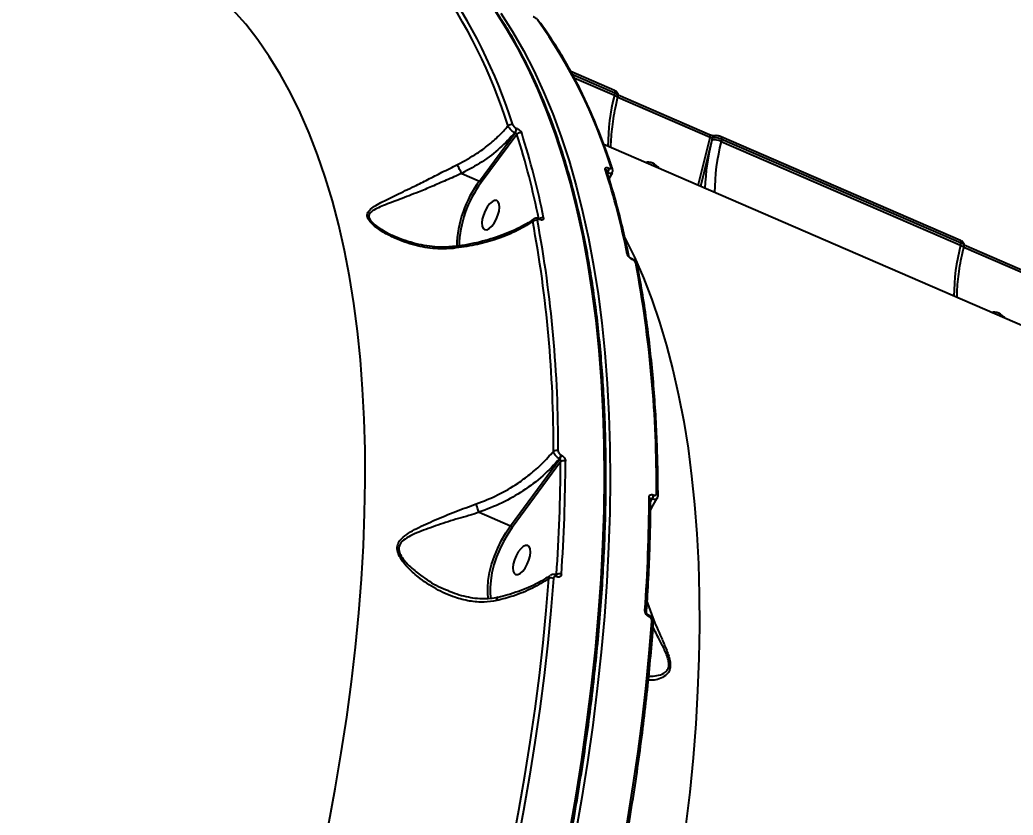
# Model space of a CAD drawing. Header units: millimetres. Extents: x -4153 to 4002, y -5023 to 3197.
# Drawn here: x -294.5 to -10.2, y -1706.7 to -1479.2 of the extents above; entities that cross this region are included whole.
import ezdxf

# ---------------------------------------------------------------- set-up
doc = ezdxf.new("R2010")
doc.units = ezdxf.units.MM
for name, color, linetype in [('DIKOM_ОБЪЕКТ', 7, 'Continuous'), ('DIKOM_РАЗМЕР_ЗОНА', 7, 'Continuous'), ('DIKOM_РАЗМЕР_ОБЪЕКТА', 7, 'Continuous')]:
    doc.layers.add(name, color=color, linetype=linetype)
doc.styles.add('style1', font='arialbd.ttf', dxfattribs={"width": 0.8})
doc.dimstyles.new('1-50', dxfattribs={"dimtxt": 300, "dimasz": 200, "dimexe": 100, "dimexo": 0, "dimgap": 100, "dimtad": 1, "dimtxsty": 'style1', "dimcen": 200, "dimclrd": 7, "dimclre": 7, "dimclrt": 7, "dimadec": 1, "dimazin": 2, "dimtfac": 1, "dimtmove": 0, "dimatfit": 2, "dimfxl": 0, "dimlwd": 25, "dimlwe": 18, "dimarcsym": 0})

# ---------------------------------------------------------------- blocks, each defined once
blk = doc.blocks.new('*D9')
at = {"layer": 'Defpoints', "color": 0, "transparency": 16777216}
for p in [(2370.19, 1747.32), (-2106.31, -2974.61), (1195.51, -2974.61)]:
    blk.add_point(p, dxfattribs=at)
at = {"layer": 'DIKOM_РАЗМЕР_ОБЪЕКТА', "color": 7, "lineweight": 18, "transparency": 16777216}
for p, q in [((2370.19, 1747.32), (-2206.31, 1747.32)), ((1195.51, -2974.61), (-2206.31, -2974.61))]:
    blk.add_line(p, q, dxfattribs=at)
at = {"layer": 'DIKOM_РАЗМЕР_ОБЪЕКТА', "color": 7, "lineweight": 25, "transparency": 16777216}
blk.add_line((-2106.31, 1547.32), (-2106.31, -2774.61), dxfattribs=at)
at = {"layer": 'DIKOM_РАЗМЕР_ОБЪЕКТА', "color": 7, "transparency": 16777216}
for points in [[(-2139.64, 1547.32), (-2072.98, 1547.32), (-2106.31, 1747.32)], [(-2139.64, -2774.61), (-2072.98, -2774.61), (-2106.31, -2974.61)]]:
    blk.add_solid(points, dxfattribs=at)
at = {"layer": 'DIKOM_РАЗМЕР_ОБЪЕКТА', "color": 7, "transparency": 16777216, "insert": (-2359.48, -612.26), "char_height": 300, "attachment_point": 5, "rotation": 90, "style": 'style1'}
blk.add_mtext('{\\fArial|b0|i0|c204|p34;4700}', dxfattribs=at)
blk = doc.blocks.new('*D10')
at = {"layer": 'Defpoints', "color": 0, "transparency": 16777216}
for p in [(4001.69, -909.96), (-3216.31, -1859.46), (4001.69, -4923)]:
    blk.add_point(p, dxfattribs=at)
at = {"layer": 'DIKOM_РАЗМЕР_ЗОНА', "color": 7, "lineweight": 18, "transparency": 16777216}
for p, q in [((4001.69, -909.96), (4001.69, -5023)), ((-3216.31, -1859.46), (-3216.31, -5023))]:
    blk.add_line(p, q, dxfattribs=at)
at = {"layer": 'DIKOM_РАЗМЕР_ЗОНА', "color": 7, "lineweight": 25, "transparency": 16777216}
blk.add_line((-3016.31, -4923), (3801.69, -4923), dxfattribs=at)
at = {"layer": 'DIKOM_РАЗМЕР_ЗОНА', "color": 7, "transparency": 16777216}
for points in [[(-3016.31, -4889.67), (-3016.31, -4956.33), (-3216.31, -4923)], [(3801.69, -4889.67), (3801.69, -4956.33), (4001.69, -4923)]]:
    blk.add_solid(points, dxfattribs=at)
at = {"layer": 'DIKOM_РАЗМЕР_ЗОНА', "color": 7, "transparency": 16777216, "insert": (392.69, -4669.83), "char_height": 300, "attachment_point": 5, "style": 'style1'}
blk.add_mtext('{\\fArial|b0|i0|c204|p34;7200}', dxfattribs=at)
blk = doc.blocks.new('*D11')
at = {"layer": 'Defpoints', "color": 0, "transparency": 16777216}
for p in [(2631.36, 3197.31), (-3702.81, -4429.79), (2071.05, -4429.79)]:
    blk.add_point(p, dxfattribs=at)
at = {"layer": 'DIKOM_РАЗМЕР_ЗОНА', "color": 7, "lineweight": 18, "transparency": 16777216}
for p, q in [((2631.36, 3197.31), (-3802.81, 3197.31)), ((2071.05, -4429.79), (-3802.81, -4429.79))]:
    blk.add_line(p, q, dxfattribs=at)
at = {"layer": 'DIKOM_РАЗМЕР_ЗОНА', "color": 7, "lineweight": 25, "transparency": 16777216}
blk.add_line((-3702.81, 2997.31), (-3702.81, -4229.79), dxfattribs=at)
at = {"layer": 'DIKOM_РАЗМЕР_ЗОНА', "color": 7, "transparency": 16777216}
for points in [[(-3736.14, 2997.31), (-3669.48, 2997.31), (-3702.81, 3197.31)], [(-3736.14, -4229.79), (-3669.48, -4229.79), (-3702.81, -4429.79)]]:
    blk.add_solid(points, dxfattribs=at)
at = {"layer": 'DIKOM_РАЗМЕР_ЗОНА', "color": 7, "transparency": 16777216, "insert": (-3955.98, -616.24), "char_height": 300, "attachment_point": 5, "rotation": 90, "style": 'style1'}
blk.add_mtext('{\\fArial|b0|i0|c204|p34;7600}', dxfattribs=at)
blk = doc.blocks.new('*D12')
at = {"layer": 'Defpoints', "color": 0, "transparency": 16777216}
for p in [(-1688.31, 690.56), (2486.69, 690.56), (-1688.31, -3442.2)]:
    blk.add_point(p, dxfattribs=at)
at = {"layer": 'DIKOM_РАЗМЕР_ОБЪЕКТА', "color": 7, "lineweight": 18, "transparency": 16777216}
for p, q in [((-1688.31, 690.56), (-1688.31, -3542.2)), ((2486.69, 690.56), (2486.69, -3542.2))]:
    blk.add_line(p, q, dxfattribs=at)
at = {"layer": 'DIKOM_РАЗМЕР_ОБЪЕКТА', "color": 7, "lineweight": 25, "transparency": 16777216}
blk.add_line((2286.69, -3442.2), (-1488.31, -3442.2), dxfattribs=at)
at = {"layer": 'DIKOM_РАЗМЕР_ОБЪЕКТА', "color": 7, "transparency": 16777216}
for points in [[(-1488.31, -3408.87), (-1488.31, -3475.54), (-1688.31, -3442.2)], [(2286.69, -3408.87), (2286.69, -3475.54), (2486.69, -3442.2)]]:
    blk.add_solid(points, dxfattribs=at)
at = {"layer": 'DIKOM_РАЗМЕР_ОБЪЕКТА', "color": 7, "transparency": 16777216, "insert": (399.19, -3189.03), "char_height": 300, "attachment_point": 5, "style": 'style1'}
blk.add_mtext('{\\fArial|b0|i0|c204|p34;4175}', dxfattribs=at)

msp = doc.modelspace()

# ---------------------------------------------------------------- linework, layer by layer
at = {"layer": 'DIKOM_ОБЪЕКТ', "color": 7, "linetype": 'Continuous'}
for p, q in [((-124.271, -1499.434), (-136.766, -1494.023)), ((-124.151, -1500.181), (-136.246, -1494.943)), ((-135.805, -1495.804), (-124.299, -1500.787)), ((-124.299, -1500.787), (-124.151, -1500.181)), ((-97.072, -1512.104), (-123.23, -1500.775)), ((-123.393, -1501.604), (-123.239, -1500.978)), ((-96.951, -1512.852), (-123.347, -1501.42)), ((-162.956, -1525.314), (-152.735, -1511.524)), ((-152.216, -1511.964), (-162.46, -1525.785)), ((-152.735, -1511.524), (-152.781, -1511.504)), ((-152.414, -1510.174), (-152.368, -1510.193)), ((141.567, -1631.352), (-127.326, -1514.9)), ((-100.322, -1526.595), (-96.951, -1512.852)), ((-96.449, -1513.637), (-99.694, -1526.867)), ((-96.292, -1512.995), (-96.449, -1513.637)), ((-93.615, -1513.406), (-93.763, -1514.012)), ((-93.763, -1514.012), (-25.263, -1543.678)), ((-25.235, -1542.325), (-93.735, -1512.658)), ((-25.114, -1543.072), (-93.615, -1513.406)), ((-168.003, -1523.129), (-162.956, -1525.314)), ((-126.28, -1522.981), (-126.326, -1522.961)), ((-125.958, -1521.631), (-125.913, -1521.65)), ((-125.846, -1524.561), (-124.896, -1522.966)), ((-145.764, -1536.125), (-145.829, -1536.096)), ((-145.764, -1536.125), (-145.754, -1536.129)), ((-145.611, -1536.359), (-145.677, -1536.331)), ((-187.041, -1541.199), (-186.751, -1541.342)), ((-25.263, -1543.678), (-25.114, -1543.072)), ((-24.356, -1544.495), (-24.203, -1543.869)), ((2.086, -1555.742), (-24.311, -1544.311)), ((1.965, -1554.995), (-24.194, -1543.666)), ((-119.288, -1547.591), (-119.354, -1547.562)), ((-119.135, -1547.825), (-119.201, -1547.797)), ((-154.081, -1623.962), (-139.948, -1604.795)), ((-139.707, -1605.611), (-153.583, -1624.431)), ((-139.948, -1604.795), (-140.014, -1604.766)), ((-139.619, -1603.662), (-139.553, -1603.69)), ((-113.958, -1617.194), (-113.473, -1616.261)), ((-113.539, -1616.232), (-113.953, -1616.794)), ((-113.946, -1616.347), (-113.947, -1616.321)), ((-113.473, -1616.261), (-113.539, -1616.232)), ((-113.143, -1615.128), (-113.078, -1615.156)), ((-163.067, -1620.071), (-154.081, -1623.962)), ((-140.986, -1638.056), (-141.031, -1638.036)), ((-141.03, -1638.037), (-140.885, -1637.917)), ((-140.822, -1638.534), (-140.867, -1638.514)), ((-172.038, -1642.398), (-171.779, -1642.508)), ((-114.531, -1649.513), (-114.576, -1649.493)), ((-114.366, -1649.991), (-114.412, -1649.972))]:
    msp.add_line(p, q, dxfattribs=at)
at = {"layer": 'DIKOM_ОБЪЕКТ', "color": 7, "linetype": 'Continuous', "flags": 128}
for points in [[(-206.157, -1709.615), (-204.223, -1699.204), (-202.481, -1688.894), (-200.934, -1678.695), (-199.582, -1668.616), (-198.427, -1658.668), (-197.471, -1648.858), (-196.713, -1639.197), (-196.155, -1629.693), (-195.798, -1620.355), (-195.641, -1611.192), (-195.684, -1602.212), (-195.929, -1593.423), (-196.373, -1584.835), (-197.018, -1576.454), (-197.862, -1568.289), (-198.904, -1560.347), (-200.145, -1552.635), (-201.581, -1545.162), (-203.213, -1537.933), (-205.039, -1530.955), (-207.056, -1524.236), (-209.264, -1517.78), (-211.659, -1511.595), (-214.24, -1505.686), (-217.005, -1500.058), (-219.951, -1494.716), (-223.074, -1489.667), (-226.373, -1484.913), (-229.844, -1480.461), (-233.483, -1476.313)], [(-137.277, -1712.377), (-135.385, -1701.554), (-133.686, -1690.837), (-132.182, -1680.237), (-130.872, -1669.762), (-129.76, -1659.42), (-128.845, -1649.221), (-128.129, -1639.173), (-127.611, -1629.284), (-127.293, -1619.563), (-127.174, -1610.019), (-127.256, -1600.658), (-127.536, -1591.489), (-128.017, -1582.52), (-128.696, -1573.758), (-129.574, -1565.21), (-130.65, -1556.885), (-131.922, -1548.788), (-133.391, -1540.927), (-135.053, -1533.308), (-136.909, -1525.938), (-138.956, -1518.822), (-141.194, -1511.967), (-143.619, -1505.38), (-146.23, -1499.064), (-149.025, -1493.026), (-152.001, -1487.27), (-155.156, -1481.802), (-158.487, -1476.625)], [(-156.836, -1477.34), (-153.505, -1482.517), (-150.35, -1487.985), (-147.374, -1493.74), (-144.579, -1499.779), (-141.968, -1506.094), (-139.543, -1512.682), (-137.306, -1519.537), (-135.258, -1526.652), (-133.403, -1534.023), (-131.74, -1541.642), (-130.272, -1549.503), (-128.999, -1557.6), (-127.924, -1565.925), (-127.046, -1574.473), (-126.366, -1583.235), (-125.886, -1592.204), (-125.605, -1601.373), (-125.524, -1610.734), (-125.642, -1620.278), (-125.961, -1629.999), (-126.478, -1639.888), (-127.195, -1649.936), (-128.109, -1660.135), (-129.222, -1670.477), (-130.531, -1680.952), (-132.035, -1691.552), (-133.734, -1702.268), (-135.626, -1713.092)], [(-124.299, -1500.787), (-123.997, -1500.933), (-123.747, -1501.087), (-123.557, -1501.241), (-123.436, -1501.392), (-123.387, -1501.533), (-123.393, -1501.603)], [(-124.151, -1500.181), (-124.117, -1500.01), (-124.104, -1499.851), (-124.112, -1499.71), (-124.139, -1499.593), (-124.186, -1499.503), (-124.251, -1499.444), (-124.271, -1499.434)], [(-96.951, -1512.852), (-96.918, -1512.679), (-96.904, -1512.52), (-96.912, -1512.379), (-96.94, -1512.261), (-96.988, -1512.172), (-97.053, -1512.114), (-97.072, -1512.104)], [(-93.615, -1513.406), (-93.581, -1513.234), (-93.568, -1513.075), (-93.575, -1512.934), (-93.603, -1512.817), (-93.65, -1512.728), (-93.714, -1512.669), (-93.74, -1512.656)], [(-159.444, -1538.266), (-158.745, -1537.367), (-158.125, -1536.282), (-157.635, -1535.1), (-157.315, -1533.914), (-157.192, -1532.823), (-157.273, -1531.913), (-157.554, -1531.259), (-158.012, -1530.914), (-158.608, -1530.906), (-159.296, -1531.235), (-160.019, -1531.874), (-160.719, -1532.773), (-161.339, -1533.858), (-161.828, -1535.04), (-162.148, -1536.226), (-162.272, -1537.317), (-162.19, -1538.227), (-161.909, -1538.881), (-161.452, -1539.226), (-160.855, -1539.234), (-160.167, -1538.905), (-159.444, -1538.266)], [(-121.291, -1541.602), (-118.588, -1547.111), (-116.006, -1553.02), (-113.611, -1559.206), (-111.403, -1565.661), (-109.386, -1572.381), (-107.56, -1579.358), (-105.929, -1586.587), (-104.492, -1594.061), (-103.252, -1601.772), (-102.209, -1609.714), (-101.365, -1617.879), (-100.72, -1626.26), (-100.276, -1634.849), (-100.032, -1643.637), (-99.988, -1652.617), (-100.145, -1661.78), (-100.503, -1671.118), (-101.061, -1680.622), (-101.818, -1690.284), (-102.775, -1700.093), (-103.929, -1710.042)], [(-25.114, -1543.072), (-25.081, -1542.9), (-25.068, -1542.741), (-25.075, -1542.601), (-25.103, -1542.483), (-25.15, -1542.394), (-25.214, -1542.335), (-25.235, -1542.325)], [(-25.263, -1543.678), (-24.961, -1543.824), (-24.71, -1543.977), (-24.52, -1544.132), (-24.399, -1544.283), (-24.351, -1544.423), (-24.356, -1544.494)], [(-160.332, -1644.886), (-160.526, -1643.549), (-160.579, -1641.645), (-160.414, -1639.552), (-160.035, -1637.318), (-159.451, -1634.996), (-158.676, -1632.64), (-157.727, -1630.305), (-156.628, -1628.046), (-155.403, -1625.915), (-154.081, -1623.962)], [(-153.583, -1624.431), (-154.865, -1626.325), (-156.052, -1628.391), (-157.119, -1630.582), (-158.038, -1632.846), (-158.79, -1635.131), (-159.357, -1637.382), (-159.724, -1639.548), (-159.884, -1641.578), (-159.833, -1643.423), (-159.641, -1644.739)], [(-150.569, -1636.913), (-149.869, -1636.015), (-149.249, -1634.93), (-148.76, -1633.747), (-148.44, -1632.562), (-148.316, -1631.471), (-148.398, -1630.561), (-148.679, -1629.907), (-149.136, -1629.562), (-149.733, -1629.554), (-150.421, -1629.883), (-151.144, -1630.522), (-151.843, -1631.421), (-152.463, -1632.505), (-152.953, -1633.688), (-153.273, -1634.873), (-153.396, -1635.965), (-153.315, -1636.875), (-153.034, -1637.528), (-152.576, -1637.873), (-151.98, -1637.882), (-151.292, -1637.553), (-150.569, -1636.913)], [(-153.473, -1715.096), (-151.623, -1705.26), (-149.929, -1695.504), (-148.392, -1685.835), (-147.013, -1676.261), (-145.794, -1666.786), (-144.735, -1657.42), (-143.836, -1648.166), (-143.099, -1639.033)], [(-141.756, -1638.984), (-142.494, -1648.138), (-143.395, -1657.411), (-144.456, -1666.799), (-145.678, -1676.294), (-147.06, -1685.889), (-148.6, -1695.579), (-150.298, -1705.357), (-152.153, -1715.215)], [(-123.994, -1727.41), (-122.139, -1717.552), (-120.441, -1707.774), (-118.901, -1698.085), (-117.519, -1688.489), (-116.297, -1678.994), (-115.236, -1669.606), (-114.335, -1660.333), (-113.596, -1651.179)]]:
    msp.add_lwpolyline(points, dxfattribs=at)
at = {"layer": 'DIKOM_ОБЪЕКТ', "color": 7, "linetype": 'Continuous'}
for centre, radius, start, end in [((-296.141, -1553.784), 148.143, 17.35873, 35.64473), ((-295.15, -1553.553), 148.486, 17.35954, 35.64367), ((-266.985, -1565.745), 148.479, 17.35913, 35.64409), ((-146.629, -1479.937), 0.78, 36.69895, 66.91493), ((-67.162, -1515.528), 59.009, 165.53414, 179.87655), ((-153.852, -1510.34), 1.17, 68.72726, 139.81298), ((-154.136, -1510.414), 1.74, 321.18893, 7.9345), ((-154.092, -1510.433), 1.74, 321.21096, 7.93155), ((-151.282, -1512.667), 1.169, 68.63056, 143.03726), ((-370.403, -1581.271), 228.93, 11.3492, 17.62255), ((-369.607, -1581.063), 229.522, 11.34993, 17.62206), ((-33.207, -1529.645), 65.237, 165.79562, 178.04906), ((-95.707, -1518.135), 4.558, 64.75939, 99.37501), ((-95.488, -1513.176), 0.824, 107.23812, 167.35058), ((-36.625, -1528.752), 59.009, 165.53414, 179.87655), ((-114.741, -1523.071), 3.168, 64.26155, 104.57127), ((-115.479, -1524.658), 4.918, 36.28707, 64.53752), ((-345.651, -1591.42), 229.497, 11.34908, 17.62185), ((-127.191, -1522.617), 0.725, 18.91639, 68.27524), ((-127.681, -1521.871), 1.74, 321.18893, 7.9345), ((-127.637, -1521.891), 1.74, 321.21096, 7.93155), ((-125.539, -1522.12), 0.728, 19.09119, 68.19237), ((-136.738, -1544.909), 32.731, 143.22724, 178.34361), ((-137.338, -1544.671), 31.429, 143.06305, 178.65538), ((-146.815, -1537.779), 1.232, 68.0935, 135.20325), ((-488.354, -1600.694), 346.585, 359.67727, 10.60482), ((-487.784, -1600.56), 347.361, 359.67724, 10.60449), ((-145.032, -1537.042), 1.237, 68.27907, 130.13323), ((-145.972, -1536.356), 0.297, 4.84875, 60.7044), ((-145.911, -1536.386), 0.301, 5.11568, 58.69248), ((-120.883, -1546.906), 0.692, 12.81335, 69.47238), ((31.875, -1558.418), 59.009, 165.53414, 179.87655), ((-119.494, -1547.821), 0.294, 4.65356, 61.64708), ((-119.431, -1547.85), 0.297, 4.78857, 60.48645), ((-459.604, -1612.753), 347.34, 359.6769, 10.60482), ((-118.441, -1549.48), 0.694, 13.42252, 69.3915), ((-15.735, -1566.276), 3.466, 66.05301, 102.76736), ((-16.442, -1567.548), 4.917, 36.28601, 64.54583), ((-140.984, -1603.807), 1.405, 66.71122, 124.27382), ((-631.542, -1603.851), 491.839, 356.02836, 359.79498), ((-141.641, -1603.561), 2.025, 323.46694, 357.14394), ((-141.573, -1603.591), 2.023, 323.46258, 357.17023), ((-138.873, -1606.714), 1.383, 66.25157, 127.05405), ((-631.298, -1603.685), 492.984, 356.02816, 359.79496), ((-607.364, -1614.05), 492.984, 356.02816, 359.79496), ((-114.573, -1616.415), 0.631, 7.21189, 72.43013), ((-115.163, -1615.028), 2.022, 323.44745, 357.16342), ((-115.102, -1615.055), 2.027, 323.48544, 357.12544), ((-112.441, -1615.298), 0.61, 6.10291, 73.69378), ((-154.422, -1624.823), 0.925, 25.01791, 68.40045), ((-142.377, -1640.387), 1.534, 66.10577, 118.08152), ((-141.31, -1638.4), 0.458, 345.48725, 52.40881), ((-141.263, -1638.419), 0.456, 345.40164, 52.96744), ((-140.11, -1639.185), 1.486, 65.6393, 121.403), ((-115.704, -1648.758), 0.579, 4.96821, 75.9344), ((-114.854, -1649.857), 0.457, 345.44099, 52.8772), ((-114.812, -1649.876), 0.46, 345.58985, 51.82948), ((-113.742, -1651.744), 0.584, 5.4139, 75.59438)]:
    msp.add_arc(centre, radius, start, end, dxfattribs=at)
for points, knots in [([(-222.274, -1958.703), (-221.362, -1956.92), (-218.715, -1951.75), (-214.418, -1943.119), (-209.422, -1932.79), (-204.543, -1922.381), (-199.785, -1911.901), (-195.149, -1901.36), (-190.641, -1890.763), (-186.263, -1880.12), (-182.018, -1869.438), (-177.911, -1858.726), (-173.943, -1847.99), (-170.119, -1837.241), (-166.44, -1826.484), (-162.909, -1815.73), (-159.53, -1804.985), (-156.304, -1794.258), (-153.235, -1783.556), (-150.324, -1772.889), (-147.575, -1762.263), (-144.987, -1751.687), (-142.565, -1741.169), (-140.308, -1730.716), (-138.221, -1720.337), (-136.303, -1710.039), (-134.556, -1699.83), (-132.982, -1689.717), (-131.582, -1679.709), (-130.357, -1669.813), (-129.307, -1660.035), (-128.435, -1650.384), (-127.739, -1640.867), (-127.222, -1631.49), (-126.883, -1622.261), (-126.723, -1613.187), (-126.741, -1604.274), (-126.938, -1595.53), (-127.315, -1586.96), (-127.869, -1578.571), (-128.602, -1570.37), (-129.513, -1562.362), (-130.601, -1554.554), (-131.866, -1546.951), (-133.305, -1539.56), (-134.92, -1532.385), (-136.708, -1525.432), (-138.669, -1518.707), (-140.8, -1512.215), (-143.101, -1505.96), (-145.569, -1499.948), (-148.204, -1494.183), (-151.002, -1488.67), (-153.962, -1483.413), (-157.082, -1478.416), (-160.358, -1473.681), (-163.794, -1469.226), (-166.881, -1465.562), (-168.883, -1463.496), (-169.633, -1462.722)], [0, 0, 0, 0, 0.0093744, 0.0271862, 0.0449982, 0.0628104, 0.0806222, 0.0984341, 0.1162458, 0.1340577, 0.1518698, 0.1696817, 0.1874938, 0.205306, 0.2231183, 0.2409306, 0.2587432, 0.2765559, 0.2943692, 0.3121824, 0.3299962, 0.3478101, 0.3656243, 0.383439, 0.4012544, 0.4190699, 0.4368858, 0.4547027, 0.4725198, 0.4903376, 0.5081558, 0.5259752, 0.5437951, 0.5616154, 0.5794369, 0.5972592, 0.6150823, 0.6329064, 0.6507313, 0.668557, 0.6863836, 0.7042112, 0.7220398, 0.7398689, 0.7576988, 0.7755289, 0.7933595, 0.8111901, 0.8290198, 0.8468486, 0.8646756, 0.8825008, 0.9003223, 0.9181399, 0.9359524, 0.9537585, 0.9715573, 0.9893478, 1, 1, 1, 1]), ([(-146.01, -1479.48), (-146.042, -1479.433), (-146.181, -1479.225), (-146.495, -1478.966), (-146.961, -1478.642), (-147.331, -1478.43), (-147.525, -1478.358), (-147.581, -1478.337)], [0, 0, 0, 0, 0.0992965, 0.4363594, 0.6849284, 0.9082828, 1, 1, 1, 1]), ([(-124.852, -1521.879), (-125.231, -1520.747), (-126.329, -1517.465), (-128.277, -1512.213), (-130.749, -1506.206), (-133.39, -1500.45), (-136.193, -1494.945), (-139.159, -1489.697), (-142.229, -1484.798), (-144.546, -1481.448), (-145.806, -1479.737), (-146.003, -1479.47)], [0, 0, 0, 0, 0.0688338, 0.199641, 0.3304434, 0.4612285, 0.5919886, 0.7227181, 0.8534111, 0.9771214, 1, 1, 1, 1]), ([(-123.241, -1500.981), (-123.24, -1500.98), (-123.177, -1500.853), (-123.205, -1500.57), (-123.304, -1500.226), (-123.497, -1499.941), (-123.786, -1499.685), (-124.051, -1499.524), (-124.249, -1499.445), (-124.274, -1499.435)], [0, 0, 0, 0, 0.0015109, 0.2009092, 0.3622086, 0.5189586, 0.6988094, 0.9624051, 1, 1, 1, 1]), ([(-123.259, -1500.973), (-123.249, -1500.959), (-123.197, -1500.884), (-123.322, -1500.695), (-123.626, -1500.433), (-123.976, -1500.265), (-124.151, -1500.181)], [0, 0, 0, 0, 0.0719687, 0.3813459, 0.6907123, 1, 1, 1, 1]), ([(-125.299, -1515.778), (-125.3, -1515.688), (-125.308, -1514.714), (-125.213, -1512.738), (-124.94, -1509.801), (-124.485, -1506.724), (-123.955, -1503.976), (-123.546, -1502.249), (-123.393, -1501.604)], [0, 0, 0, 0, 0.0214263, 0.2333906, 0.4458934, 0.6589796, 0.8725436, 1, 1, 1, 1]), ([(-153.428, -1509.249), (-153.398, -1509.317), (-153.338, -1509.451), (-153.14, -1509.682), (-152.889, -1509.901), (-152.633, -1510.07), (-152.476, -1510.144), (-152.414, -1510.174)], [0, 0, 0, 0, 0.2142418, 0.4283583, 0.6427841, 0.8576303, 1, 1, 1, 1]), ([(-169.195, -1520.572), (-167.3, -1519.562), (-164.216, -1517.917), (-160.395, -1515.091), (-157.384, -1512.494), (-155.636, -1510.566), (-154.746, -1509.585)], [0, 0, 0, 0, 0.3422185, 0.5572726, 0.7745966, 1, 1, 1, 1]), ([(-152.781, -1511.504), (-154.16, -1512.989), (-156.953, -1515.997), (-162.098, -1519.952), (-166.022, -1522.063), (-168.003, -1523.129)], [0, 0, 0, 0, 0.3257309, 0.6596752, 1, 1, 1, 1]), ([(-152.781, -1511.504), (-152.903, -1511.441), (-153.208, -1511.284), (-153.705, -1510.929), (-154.193, -1510.473), (-154.574, -1509.997), (-154.688, -1509.722), (-154.746, -1509.585)], [0, 0, 0, 0, 0.14235629, 0.35724472, 0.57166551, 0.78575875, 1, 1, 1, 1]), ([(-152.216, -1511.964), (-152.233, -1511.932), (-152.266, -1511.869), (-152.369, -1511.76), (-152.498, -1511.656), (-152.627, -1511.574), (-152.705, -1511.538), (-152.735, -1511.524)], [0, 0, 0, 0, 0.2150417, 0.4300918, 0.6448948, 0.8593063, 1, 1, 1, 1]), ([(-152.368, -1510.193), (-152.276, -1510.237), (-152.043, -1510.347), (-151.661, -1510.599), (-151.285, -1510.927), (-150.989, -1511.274), (-150.901, -1511.477), (-150.856, -1511.578)], [0, 0, 0, 0, 0.1407773, 0.3552728, 0.5700304, 0.7849921, 1, 1, 1, 1]), ([(-95.715, -1512.384), (-95.715, -1512.384), (-95.704, -1512.382), (-95.743, -1512.389), (-95.828, -1512.392), (-96.006, -1512.384), (-96.266, -1512.348), (-96.591, -1512.275), (-96.882, -1512.185), (-97.019, -1512.124), (-97.065, -1512.104)], [0, 0, 0, 0, 0.005883, 0.0950047, 0.2005749, 0.3369444, 0.5007073, 0.6919141, 0.8977518, 1, 1, 1, 1]), ([(-96.292, -1512.995), (-96.324, -1512.997), (-96.388, -1513), (-96.534, -1512.98), (-96.694, -1512.943), (-96.84, -1512.897), (-96.92, -1512.865), (-96.951, -1512.852)], [0, 0, 0, 0, 0.2153303, 0.4305059, 0.645267, 0.8595379, 1, 1, 1, 1]), ([(-93.615, -1513.406), (-93.741, -1513.355), (-94.06, -1513.226), (-94.646, -1513.061), (-95.298, -1512.948), (-95.89, -1512.916), (-96.158, -1512.969), (-96.292, -1512.995)], [0, 0, 0, 0, 0.1407285, 0.3554722, 0.5703242, 0.7851269, 1, 1, 1, 1]), ([(-94.609, -1512.404), (-94.695, -1512.386), (-95.005, -1512.319), (-95.374, -1512.29), (-95.646, -1512.389), (-95.725, -1512.417)], [0, 0, 0, 0, 0.2135156, 0.7746185, 1, 1, 1, 1]), ([(-93.741, -1512.662), (-93.904, -1512.594), (-94.182, -1512.479), (-94.484, -1512.426), (-94.609, -1512.404)], [0, 0, 0, 0, 0.585467, 1, 1, 1, 1]), ([(-170.446, -1544.583), (-172.141, -1544.669), (-175.833, -1544.856), (-181.487, -1543.805), (-186.504, -1542.056), (-190.039, -1540.238), (-192.2, -1538.829), (-193.638, -1537.665), (-194.716, -1536.44), (-195.07, -1535.529), (-195.06, -1534.583), (-194.485, -1533.605), (-193.032, -1532.531), (-190.504, -1531.117), (-186.724, -1529.31), (-182.142, -1527.091), (-177.733, -1524.888), (-173.58, -1522.766), (-170.695, -1521.322), (-169.195, -1520.572)], [0, 0, 0, 0, 0.0790193, 0.1721799, 0.2680579, 0.328728, 0.3610579, 0.3938987, 0.4223305, 0.4513182, 0.459943, 0.4989913, 0.5446049, 0.5914343, 0.6876199, 0.7865799, 0.8546739, 0.9244452, 1, 1, 1, 1]), ([(-168.008, -1523.125), (-168.107, -1522.958), (-168.304, -1522.624), (-168.615, -1522.012), (-168.894, -1521.404), (-169.075, -1520.944), (-169.161, -1520.687), (-169.188, -1520.595), (-169.195, -1520.572)], [0, 0, 0, 0, 0.21268077, 0.42539773, 0.63808836, 0.85077838, 0.96191459, 1, 1, 1, 1]), ([(-168.008, -1523.125), (-168.008, -1523.126), (-169.456, -1523.85), (-172.392, -1525.041), (-176.545, -1526.892), (-181, -1528.74), (-185.735, -1530.547), (-189.623, -1532.017), (-192.341, -1533.129), (-193.867, -1534.001), (-194.543, -1534.839), (-194.589, -1535.604), (-194.44, -1536.061), (-193.992, -1536.773), (-193.17, -1537.634), (-191.734, -1538.714), (-189.68, -1539.978), (-188.058, -1540.729), (-187.041, -1541.199)], [0, 0, 0, 0, 0.0000462, 0.105124, 0.2020615, 0.2991284, 0.4365048, 0.5739108, 0.6375812, 0.7009372, 0.7519943, 0.7629914, 0.7914171, 0.7999345, 0.8370135, 0.8812423, 0.925647, 1, 1, 1, 1]), ([(-168.003, -1523.129), (-168.004, -1523.128), (-168.006, -1523.127), (-168.007, -1523.126), (-168.008, -1523.125)], [0, 0, 0, 0, 0.6264904, 1, 1, 1, 1]), ([(-126.922, -1521.943), (-126.939, -1521.854), (-126.973, -1521.674), (-126.842, -1521.513), (-126.59, -1521.457), (-126.275, -1521.506), (-126.048, -1521.595), (-125.958, -1521.631)], [0, 0, 0, 0, 0.2150264, 0.4299394, 0.6446844, 0.8592027, 1, 1, 1, 1]), ([(-120.21, -1546.744), (-120.476, -1545.465), (-121.248, -1541.753), (-122.66, -1535.779), (-124.48, -1528.917), (-125.834, -1524.548), (-126.505, -1522.382)], [0, 0, 0, 0, 0.1498839, 0.4347949, 0.7197191, 1, 1, 1, 1]), ([(-124.977, -1522.915), (-125.008, -1522.97), (-125.086, -1523.11), (-125.417, -1523.178), (-125.844, -1523.135), (-126.156, -1523.025), (-126.28, -1522.981)], [0, 0, 0, 0, 0.19710271, 0.49826203, 0.8000523, 1, 1, 1, 1]), ([(-125.913, -1521.65), (-125.852, -1521.674), (-125.7, -1521.734), (-125.489, -1521.767), (-125.321, -1521.73), (-125.233, -1521.623), (-125.257, -1521.504), (-125.268, -1521.445)], [0, 0, 0, 0, 0.1422731, 0.3571165, 0.5715924, 0.7857434, 1, 1, 1, 1]), ([(-124.974, -1522.944), (-124.964, -1522.933), (-124.853, -1522.811), (-124.785, -1522.506), (-124.77, -1522.151), (-124.838, -1521.959), (-124.864, -1521.885)], [0, 0, 0, 0, 0.0397698, 0.4369016, 0.7820546, 1, 1, 1, 1]), ([(-162.46, -1525.785), (-162.463, -1525.774), (-162.47, -1525.752), (-162.499, -1525.692), (-162.561, -1525.603), (-162.676, -1525.488), (-162.814, -1525.384), (-162.909, -1525.338), (-162.956, -1525.314)], [0, 0, 0, 0, 0.0703214, 0.1413865, 0.3560469, 0.5706847, 0.7853308, 1, 1, 1, 1]), ([(-147.689, -1536.911), (-149.286, -1537.896), (-152.526, -1539.895), (-158.225, -1542.086), (-164.228, -1543.721), (-168.358, -1544.293), (-170.446, -1544.583)], [0, 0, 0, 0, 0.2625668, 0.5326651, 0.7636467, 1, 1, 1, 1]), ([(-147.402, -1536.146), (-147.741, -1536.39), (-148.815, -1537.162), (-150.891, -1538.344), (-153.598, -1539.681), (-156.529, -1540.875), (-159.633, -1541.916), (-162.883, -1542.796), (-166.258, -1543.489), (-168.71, -1543.905), (-170.05, -1544.034), (-170.204, -1544.049)], [0, 0, 0, 0, 0.0609767, 0.193206, 0.3256292, 0.4583062, 0.5909405, 0.7221, 0.8528075, 0.9831236, 1, 1, 1, 1]), ([(-147.689, -1536.911), (-147.683, -1536.789), (-147.668, -1536.518), (-147.55, -1536.264), (-147.406, -1536.196), (-147.379, -1536.183)], [0, 0, 0, 0, 0.395998, 0.8869958, 1, 1, 1, 1]), ([(-145.83, -1536.104), (-145.87, -1536.085), (-146.116, -1535.964), (-146.542, -1535.9), (-147.045, -1535.955), (-147.274, -1536.113), (-147.361, -1536.174)], [0, 0, 0, 0, 0.0808645, 0.4902559, 0.80512, 1, 1, 1, 1]), ([(-145.677, -1536.331), (-145.764, -1536.299), (-145.938, -1536.236), (-146.154, -1536.239), (-146.304, -1536.317), (-146.375, -1536.456), (-146.362, -1536.58), (-146.356, -1536.636)], [0, 0, 0, 0, 0.20396551, 0.40798973, 0.61348426, 0.82656174, 1, 1, 1, 1]), ([(-145.599, -1536.176), (-145.603, -1536.176), (-145.611, -1536.176), (-145.709, -1536.15), (-145.815, -1536.103), (-145.887, -1536.063), (-145.909, -1536.051)], [0, 0, 0, 0, 0.2742403, 0.568445, 0.867101, 1, 1, 1, 1]), ([(-144.574, -1535.893), (-144.565, -1535.978), (-144.544, -1536.168), (-144.654, -1536.38), (-144.886, -1536.498), (-145.214, -1536.503), (-145.478, -1536.407), (-145.611, -1536.359)], [0, 0, 0, 0, 0.17418144, 0.38961113, 0.59582346, 0.79794629, 1, 1, 1, 1]), ([(-170.211, -1544.033), (-170.862, -1544.105), (-172.456, -1544.283), (-175.055, -1544.23), (-178.022, -1543.925), (-181.099, -1543.311), (-184.105, -1542.405), (-186.117, -1541.687), (-187.026, -1541.235), (-187.053, -1541.222)], [0, 0, 0, 0, 0.1127673, 0.2764661, 0.4494697, 0.6306528, 0.8205437, 0.9947822, 1, 1, 1, 1]), ([(-24.204, -1543.872), (-24.203, -1543.871), (-24.143, -1543.741), (-24.167, -1543.462), (-24.268, -1543.116), (-24.461, -1542.832), (-24.749, -1542.575), (-25.015, -1542.415), (-25.213, -1542.336), (-25.238, -1542.326)], [0, 0, 0, 0, 0.0015972, 0.2008837, 0.3621713, 0.518964, 0.6987966, 0.9624079, 1, 1, 1, 1]), ([(-24.222, -1543.864), (-24.212, -1543.85), (-24.16, -1543.775), (-24.286, -1543.586), (-24.589, -1543.324), (-24.939, -1543.156), (-25.114, -1543.072)], [0, 0, 0, 0, 0.0719624, 0.3813307, 0.6906179, 1, 1, 1, 1]), ([(-170.446, -1544.583), (-170.438, -1544.532), (-170.414, -1544.384), (-170.343, -1544.175), (-170.266, -1544.038), (-170.207, -1544.067), (-170.202, -1544.069)], [0, 0, 0, 0, 0.1671798, 0.4858005, 0.9625911, 1, 1, 1, 1]), ([(-119.201, -1547.797), (-119.273, -1547.763), (-119.487, -1547.662), (-119.852, -1547.408), (-120.233, -1547.037), (-120.525, -1546.627), (-120.602, -1546.381), (-120.641, -1546.258)], [0, 0, 0, 0, 0.10821327, 0.32045891, 0.54303958, 0.77156948, 1, 1, 1, 1]), ([(-26.262, -1558.668), (-26.263, -1558.579), (-26.272, -1557.605), (-26.177, -1555.629), (-25.903, -1552.692), (-25.448, -1549.614), (-24.919, -1546.866), (-24.509, -1545.14), (-24.356, -1544.495)], [0, 0, 0, 0, 0.0214349, 0.2333913, 0.4458934, 0.6589808, 0.872559, 1, 1, 1, 1]), ([(-119.356, -1547.561), (-119.36, -1547.559), (-119.406, -1547.541), (-119.536, -1547.471), (-119.726, -1547.341), (-119.922, -1547.167), (-120.079, -1546.985), (-120.177, -1546.833), (-120.21, -1546.744), (-120.209, -1546.751), (-120.208, -1546.753)], [0, 0, 0, 0, 0.012616, 0.1438342, 0.2881505, 0.4508074, 0.6244885, 0.7755638, 0.9349108, 1, 1, 1, 1]), ([(-117.785, -1549.324), (-117.792, -1549.264), (-117.818, -1549.02), (-118.06, -1548.585), (-118.519, -1548.058), (-118.984, -1547.699), (-119.253, -1547.616), (-119.29, -1547.604)], [0, 0, 0, 0, 0.0798933, 0.3253577, 0.6372964, 0.9495383, 1, 1, 1, 1]), ([(-118.197, -1548.831), (-118.221, -1548.75), (-118.27, -1548.588), (-118.461, -1548.32), (-118.708, -1548.079), (-118.946, -1547.914), (-119.087, -1547.848), (-119.135, -1547.825)], [0, 0, 0, 0, 0.2288277, 0.4578461, 0.6784579, 0.8883229, 1, 1, 1, 1]), ([(-111.834, -1615.235), (-111.842, -1613.676), (-111.866, -1609.155), (-112.041, -1601.801), (-112.419, -1593.233), (-112.978, -1584.849), (-113.715, -1576.651), (-114.629, -1568.647), (-115.723, -1560.846), (-116.787, -1554.424), (-117.514, -1550.636), (-117.766, -1549.32)], [0, 0, 0, 0, 0.0652757, 0.1893424, 0.3134169, 0.437496, 0.5615848, 0.6856773, 0.8097753, 0.933881, 1, 1, 1, 1]), ([(-163.869, -1617.694), (-161.796, -1616.886), (-157.597, -1615.249), (-152.535, -1612.254), (-148.33, -1609.171), (-144.883, -1606.159), (-142.815, -1603.822), (-141.775, -1602.646)], [0, 0, 0, 0, 0.2398754, 0.4858745, 0.6394131, 0.8185431, 1, 1, 1, 1]), ([(-140.014, -1604.766), (-140.109, -1604.717), (-140.381, -1604.575), (-140.835, -1604.227), (-141.301, -1603.719), (-141.653, -1603.156), (-141.734, -1602.816), (-141.775, -1602.646)], [0, 0, 0, 0, 0.11317365, 0.32590235, 0.54800701, 0.77546215, 1, 1, 1, 1]), ([(-140.429, -1602.517), (-140.419, -1602.614), (-140.4, -1602.808), (-140.25, -1603.119), (-140.031, -1603.392), (-139.806, -1603.571), (-139.667, -1603.638), (-139.619, -1603.662)], [0, 0, 0, 0, 0.2287342, 0.4578136, 0.6784562, 0.8883372, 1, 1, 1, 1]), ([(-140.014, -1604.766), (-141.55, -1606.42), (-144.663, -1609.772), (-150.287, -1613.974), (-156.43, -1617.552), (-160.836, -1619.224), (-163.067, -1620.071)], [0, 0, 0, 0, 0.25165456, 0.50986743, 0.75187563, 1, 1, 1, 1]), ([(-139.707, -1605.611), (-139.691, -1605.535), (-139.662, -1605.386), (-139.683, -1605.16), (-139.749, -1604.979), (-139.826, -1604.879), (-139.89, -1604.825), (-139.925, -1604.807), (-139.948, -1604.795)], [0, 0, 0, 0, 0.2553033, 0.49902689, 0.71693618, 0.86169118, 0.90711482, 1, 1, 1, 1]), ([(-139.553, -1603.69), (-139.481, -1603.725), (-139.269, -1603.828), (-138.925, -1604.104), (-138.589, -1604.524), (-138.36, -1605.001), (-138.331, -1605.3), (-138.317, -1605.449)], [0, 0, 0, 0, 0.1083439, 0.3203816, 0.5430649, 0.771485, 1, 1, 1, 1]), ([(-115.128, -1648.708), (-115.019, -1647.049), (-114.703, -1642.237), (-114.318, -1634.383), (-114.02, -1625.236), (-113.971, -1619.287), (-113.947, -1616.336)], [0, 0, 0, 0, 0.1498889, 0.4347591, 0.7196502, 1, 1, 1, 1]), ([(-114.383, -1615.814), (-114.374, -1615.709), (-114.354, -1615.474), (-114.186, -1615.2), (-113.906, -1615.031), (-113.547, -1614.991), (-113.278, -1615.082), (-113.143, -1615.128)], [0, 0, 0, 0, 0.1742009, 0.389585, 0.5958573, 0.797934, 1, 1, 1, 1]), ([(-113.987, -1619.544), (-113.866, -1619.279), (-113.328, -1618.101), (-112.617, -1616.964), (-112.066, -1616.084)], [0, 0, 0, 0, 0.2250171, 1, 1, 1, 1]), ([(-113.539, -1616.232), (-113.577, -1616.22), (-113.624, -1616.206), (-113.721, -1616.21), (-113.833, -1616.245), (-113.912, -1616.322), (-113.953, -1616.362)], [0, 0, 0, 0, 0.2529953, 0.3070956, 0.6347551, 1, 1, 1, 1]), ([(-112.091, -1616.069), (-112.113, -1616.117), (-112.187, -1616.272), (-112.483, -1616.397), (-112.933, -1616.432), (-113.293, -1616.318), (-113.473, -1616.261)], [0, 0, 0, 0, 0.1261695, 0.4167285, 0.7080725, 1, 1, 1, 1]), ([(-113.078, -1615.156), (-112.989, -1615.187), (-112.812, -1615.247), (-112.575, -1615.221), (-112.394, -1615.11), (-112.287, -1614.932), (-112.275, -1614.78), (-112.27, -1614.712)], [0, 0, 0, 0, 0.2039218, 0.4079374, 0.6134926, 0.8265329, 1, 1, 1, 1]), ([(-112.09, -1616.068), (-112.044, -1616.006), (-111.894, -1615.803), (-111.822, -1615.497), (-111.845, -1615.278), (-111.85, -1615.233)], [0, 0, 0, 0, 0.2586821, 0.8495737, 1, 1, 1, 1]), ([(-157.97, -1645.332), (-159.176, -1645.528), (-161.763, -1645.949), (-165.831, -1645.569), (-170.491, -1644.364), (-175.496, -1642.088), (-180.059, -1639.044), (-183.191, -1636.224), (-185.028, -1634.048), (-186.08, -1632.353), (-186.458, -1631.074), (-186.513, -1629.999), (-186.274, -1628.849), (-185.14, -1627.374), (-183.261, -1625.998), (-180.106, -1624.249), (-175.626, -1622.233), (-170.807, -1620.272), (-166.83, -1618.75), (-164.859, -1618.047), (-163.869, -1617.694)], [0, 0, 0, 0, 0.0590573, 0.1267715, 0.1965288, 0.2899971, 0.3861954, 0.4527721, 0.4864313, 0.5209067, 0.5489121, 0.5542502, 0.5800463, 0.6152103, 0.6617349, 0.7094927, 0.8061402, 0.9056034, 0.9525523, 1, 1, 1, 1]), ([(-163.068, -1620.069), (-163.069, -1620.069), (-164.972, -1620.831), (-169.1, -1621.782), (-174.875, -1623.747), (-179.409, -1625.354), (-182.687, -1626.744), (-184.593, -1627.88), (-185.788, -1629.139), (-186.038, -1630.173), (-185.974, -1631.14), (-185.559, -1632.319), (-184.475, -1633.874), (-182.557, -1635.898), (-179.34, -1638.51), (-175.649, -1640.952), (-172.91, -1642.048), (-172.038, -1642.398)], [0, 0, 0, 0, 0.0000266, 0.1275466, 0.2601428, 0.3927826, 0.4551963, 0.5173, 0.5616247, 0.5931257, 0.59963, 0.6342317, 0.6782475, 0.7225772, 0.8115475, 0.9399518, 1, 1, 1, 1]), ([(-163.068, -1620.069), (-163.134, -1619.888), (-163.264, -1619.526), (-163.486, -1618.877), (-163.673, -1618.313), (-163.797, -1617.924), (-163.85, -1617.753), (-163.869, -1617.694)], [0, 0, 0, 0, 0.248805, 0.4975686, 0.7463699, 0.9126323, 1, 1, 1, 1]), ([(-163.067, -1620.071), (-163.067, -1620.071), (-163.068, -1620.07), (-163.069, -1620.07), (-163.068, -1620.069), (-163.068, -1620.069)], [0, 0, 0, 0, 0.5290856, 0.833664, 1, 1, 1, 1]), ([(-143.099, -1639.033), (-144.592, -1639.977), (-147.618, -1641.892), (-152.742, -1643.968), (-156.392, -1644.92), (-157.97, -1645.332)], [0, 0, 0, 0, 0.355863, 0.7214863, 1, 1, 1, 1]), ([(-142.704, -1638.136), (-143.101, -1638.417), (-144.2, -1639.196), (-146.276, -1640.356), (-148.891, -1641.613), (-151.739, -1642.731), (-154.647, -1643.683), (-156.672, -1644.177), (-157.624, -1644.409)], [0, 0, 0, 0, 0.1023766, 0.283661, 0.4664412, 0.6505971, 0.8357858, 1, 1, 1, 1]), ([(-143.099, -1639.033), (-143.067, -1638.862), (-143.003, -1638.519), (-142.831, -1638.235), (-142.684, -1638.174), (-142.683, -1638.174)], [0, 0, 0, 0, 0.49859701, 0.99674571, 1, 1, 1, 1]), ([(-141.03, -1638.037), (-141.03, -1638.037), (-141.224, -1637.916), (-141.666, -1637.86), (-142.241, -1637.902), (-142.529, -1638.094), (-142.647, -1638.173)], [0, 0, 0, 0, 0.0012906, 0.3943056, 0.7498321, 1, 1, 1, 1]), ([(-140.867, -1638.514), (-140.929, -1638.492), (-141.084, -1638.435), (-141.325, -1638.434), (-141.548, -1638.53), (-141.708, -1638.717), (-141.74, -1638.895), (-141.756, -1638.984)], [0, 0, 0, 0, 0.1423565, 0.3570794, 0.5716209, 0.7857123, 1, 1, 1, 1]), ([(-140.887, -1638.084), (-140.89, -1638.086), (-140.894, -1638.09), (-140.963, -1638.063), (-140.989, -1638.053)], [0, 0, 0, 0, 0.6276742, 1, 1, 1, 1]), ([(-140.942, -1638.071), (-140.935, -1638.063), (-140.9, -1638.025), (-140.891, -1637.965), (-140.885, -1637.917)], [0, 0, 0, 0, 0.195851, 1, 1, 1, 1]), ([(-139.497, -1637.832), (-139.521, -1637.965), (-139.567, -1638.231), (-139.807, -1638.51), (-140.14, -1638.654), (-140.499, -1638.652), (-140.73, -1638.567), (-140.822, -1638.534)], [0, 0, 0, 0, 0.2150672, 0.4299465, 0.6446529, 0.8591936, 1, 1, 1, 1]), ([(-157.621, -1644.391), (-157.795, -1644.438), (-158.717, -1644.683), (-160.48, -1644.844), (-162.921, -1644.865), (-165.487, -1644.57), (-168.125, -1643.967), (-170.256, -1643.29), (-171.469, -1642.747), (-171.813, -1642.593)], [0, 0, 0, 0, 0.0372569, 0.1977325, 0.3676223, 0.5465253, 0.7327703, 0.924199, 1, 1, 1, 1]), ([(-157.97, -1645.332), (-157.969, -1645.299), (-157.962, -1645.172), (-157.924, -1644.894), (-157.816, -1644.57), (-157.672, -1644.491), (-157.601, -1644.452)], [0, 0, 0, 0, 0.0670987, 0.2626073, 0.6370673, 1, 1, 1, 1]), ([(-114.943, -1645.815), (-114.46, -1647.208), (-113.301, -1650.548), (-111.284, -1655.016), (-109.705, -1658.635), (-108.889, -1660.813), (-108.39, -1662.552), (-108.24, -1664.254), (-108.682, -1665.787), (-109.839, -1667.028), (-111.547, -1667.804), (-113.299, -1668.206), (-114.218, -1668.069), (-114.602, -1668.012)], [0, 0, 0, 0, 0.1288437, 0.3089989, 0.4030428, 0.4506469, 0.4995431, 0.5545253, 0.6058137, 0.6830385, 0.7977652, 0.9154399, 1, 1, 1, 1]), ([(-114.412, -1649.972), (-114.502, -1649.926), (-114.731, -1649.811), (-115.069, -1649.512), (-115.364, -1649.096), (-115.551, -1648.632), (-115.56, -1648.342), (-115.564, -1648.197)], [0, 0, 0, 0, 0.1407824, 0.3552826, 0.5699887, 0.7849269, 1, 1, 1, 1]), ([(-114.577, -1649.49), (-114.609, -1649.476), (-114.678, -1649.445), (-114.813, -1649.338), (-114.942, -1649.195), (-115.047, -1649.029), (-115.111, -1648.868), (-115.13, -1648.749), (-115.128, -1648.724), (-115.127, -1648.714)], [0, 0, 0, 0, 0.1286034, 0.2795429, 0.4258091, 0.5815993, 0.7369649, 0.8920042, 1, 1, 1, 1]), ([(-113.179, -1651.686), (-113.169, -1651.619), (-113.131, -1651.343), (-113.266, -1650.818), (-113.618, -1650.185), (-114.08, -1649.716), (-114.429, -1649.585), (-114.539, -1649.543)], [0, 0, 0, 0, 0.0765926, 0.3163556, 0.5826481, 0.8679547, 1, 1, 1, 1]), ([(-113.596, -1651.179), (-113.599, -1651.082), (-113.604, -1650.888), (-113.729, -1650.579), (-113.925, -1650.3), (-114.151, -1650.099), (-114.305, -1650.022), (-114.366, -1649.991)], [0, 0, 0, 0, 0.214249, 0.42842731, 0.64278675, 0.85769569, 1, 1, 1, 1]), ([(-123.549, -1727.858), (-123.199, -1726.045), (-122.185, -1720.788), (-120.637, -1712.15), (-118.962, -1701.98), (-117.462, -1691.911), (-116.136, -1681.95), (-114.985, -1672.102), (-114.028, -1662.549), (-113.46, -1655.773), (-113.2, -1652.228), (-113.161, -1651.689)], [0, 0, 0, 0, 0.0688419, 0.1996557, 0.3304759, 0.4613013, 0.59213, 0.7229639, 0.8538026, 0.9777648, 1, 1, 1, 1]), ([(-114.487, -1666.861), (-114.389, -1666.882), (-113.701, -1667.026), (-112.155, -1666.876), (-110.365, -1666.355), (-109.104, -1665.367), (-108.659, -1664.104), (-108.735, -1663.074), (-108.963, -1662.023), (-109.354, -1660.867), (-110.254, -1658.846), (-111.628, -1656.185), (-112.68, -1654.079), (-113.253, -1652.934)], [0, 0, 0, 0, 0.0269305, 0.1885658, 0.3495536, 0.4522303, 0.5178145, 0.5729248, 0.5880413, 0.6520028, 0.7164117, 0.8459014, 1, 1, 1, 1])]:
    msp.add_open_spline(points, degree=3, knots=knots, dxfattribs=at)

# ---------------------------------------------------------------- dimensions: what is measured, and where the dimension line sits
at = {"layer": 'DIKOM_РАЗМЕР_ЗОНА'}
dim = msp.add_linear_dim(base=(-3702.81, -4429.789), p1=(2631.356, 3197.305), p2=(2071.052, -4429.789), angle=90, text='{\\fArial|b0|i0|c204|p34;7600}', dimstyle='1-50', dxfattribs=at)
dim.commit()
dim.dimension.update_dxf_attribs({"geometry": '*D11', "text_midpoint": (-3702.81, -616.242), "dimtype": 160})
dim = msp.add_linear_dim(base=(4001.69, -4923), p1=(-3216.31, -1859.463), p2=(4001.69, -909.963), text='{\\fArial|b0|i0|c204|p34;7200}', dimstyle='1-50', dxfattribs=at)
dim.commit()
dim.dimension.update_dxf_attribs({"geometry": '*D10', "text_midpoint": (392.69, -4923), "dimtype": 160})
at = {"layer": 'DIKOM_РАЗМЕР_ОБЪЕКТА'}
dim = msp.add_linear_dim(base=(-2106.31, -2974.611), p1=(2370.191, 1747.316), p2=(1195.51, -2974.611), angle=90, text='{\\fArial|b0|i0|c204|p34;4700}', dimstyle='1-50', dxfattribs=at)
dim.commit()
dim.dimension.update_dxf_attribs({"geometry": '*D9', "text_midpoint": (-2106.31, -612.262), "dimtype": 160})
dim = msp.add_linear_dim(base=(-1688.31, -3442.202), p1=(2486.69, 690.555), p2=(-1688.31, 690.555), text='{\\fArial|b0|i0|c204|p34;<>}', dimstyle='1-50', dxfattribs=at)
dim.commit()
dim.dimension.update_dxf_attribs({"geometry": '*D12', "text_midpoint": (399.19, -3442.202), "dimtype": 160})

doc.saveas('drawing.dxf')
